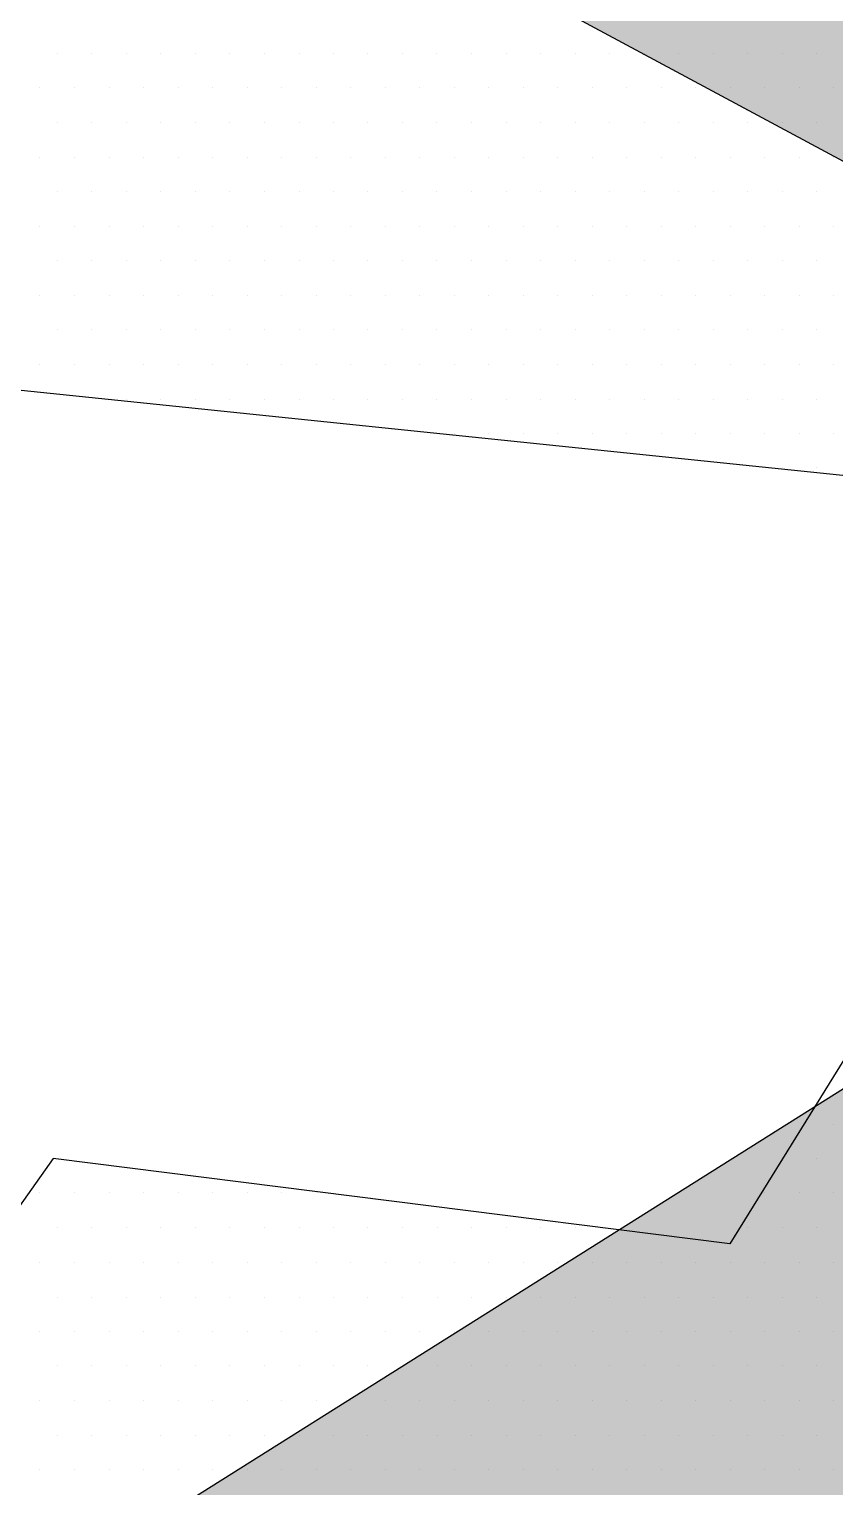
# Paper-space layout 'TOP_A1_00200_01-01-2017_MODELE' of a CAD drawing. Header units: millimetres. Extents: x -52 to 293, y -3 to 294.
# Drawn here: x -25.453 to -23.312, y 55.34 to 59.212 of the extents above; entities that cross this region are included whole.
import ezdxf

# ---------------------------------------------------------------- set-up
doc = ezdxf.new("R2010")
doc.units = ezdxf.units.MM
doc.header["$LTSCALE"] = 2
doc.linetypes.add('CACHEX2', pattern=[0.75, 0.5, -0.25])
for name, color, linetype in [('CALQUE_7', 4, 'Continuous'), ('CARTOUCHE', 7, 'Continuous'), ('rosace', 7, 'Continuous')]:
    doc.layers.add(name, color=color, linetype=linetype)

# ---------------------------------------------------------------- blocks, each defined once
blk = doc.blocks.new('A$C715108E3')
at = {"layer": 'CALQUE_7', "color": 131}
for p, q in [((-16.6249, -10.8542), (-16.6249, -10.8542)), ((-16.5336, -10.8542), (-16.5336, -10.8542)), ((-16.4416, -10.8542), (-16.4416, -10.8542)), ((-16.3496, -10.8542), (-16.3496, -10.8542)), ((-16.2577, -10.8542), (-16.2577, -10.8542)), ((-16.1666, -10.8542), (-16.1666, -10.8542)), ((-16.0744, -10.8542), (-16.0744, -10.8542)), ((-15.9828, -10.8542), (-15.9828, -10.8542)), ((-15.8915, -10.8542), (-15.8915, -10.8542)), ((-15.7995, -10.8542), (-15.7995, -10.8542)), ((-15.7075, -10.8542), (-15.7075, -10.8542)), ((-15.6162, -10.8542), (-15.6162, -10.8542)), ((-15.5246, -10.8542), (-15.5246, -10.8542)), ((-15.4325, -10.8542), (-15.4325, -10.8542)), ((-15.3409, -10.8542), (-15.3409, -10.8542)), ((-15.2491, -10.8542), (-15.2491, -10.8542)), ((-15.1572, -10.8542), (-15.1572, -10.8542)), ((-15.0652, -10.8542), (-15.0652, -10.8542)), ((-14.9739, -10.8542), (-14.9739, -10.8542)), ((-14.8819, -10.8542), (-14.8819, -10.8542)), ((-14.7903, -10.8542), (-14.7903, -10.8542)), ((-14.6988, -10.8542), (-14.6988, -10.8542)), ((-14.607, -10.8542), (-14.607, -10.8542)), ((-16.6713, -10.9455), (-16.6713, -10.9455)), ((-16.5793, -10.9455), (-16.5793, -10.9455)), ((-16.4873, -10.9455), (-16.4873, -10.9455)), ((-16.3953, -10.9455), (-16.3953, -10.9455)), ((-16.3042, -10.9455), (-16.3042, -10.9455)), ((-16.2124, -10.9455), (-16.2124, -10.9455)), ((-16.1203, -10.9455), (-16.1203, -10.9455)), ((-16.0287, -10.9455), (-16.0287, -10.9455)), ((-15.9369, -10.9455), (-15.9369, -10.9455)), ((-15.845, -10.9455), (-15.845, -10.9455)), ((-15.7538, -10.9455), (-15.7538, -10.9455)), ((-15.6617, -10.9455), (-15.6617, -10.9455)), ((-15.5699, -10.9455), (-15.5699, -10.9455)), ((-15.4786, -10.9455), (-15.4786, -10.9455)), ((-15.3866, -10.9455), (-15.3866, -10.9455)), ((-15.2948, -10.9455), (-15.2948, -10.9455)), ((-15.203, -10.9455), (-15.203, -10.9455)), ((-15.1117, -10.9455), (-15.1117, -10.9455)), ((-15.0197, -10.9455), (-15.0197, -10.9455)), ((-14.9278, -10.9455), (-14.9278, -10.9455)), ((-14.8364, -10.9455), (-14.8364, -10.9455)), ((-14.7445, -10.9455), (-14.7445, -10.9455)), ((-14.6527, -10.9455), (-14.6527, -10.9455)), ((-14.5613, -10.9455), (-14.5613, -10.9455)), ((-16.6249, -11.0383), (-16.6249, -11.0383)), ((-16.5336, -11.0383), (-16.5336, -11.0383)), ((-16.4416, -11.0383), (-16.4416, -11.0383)), ((-16.3496, -11.0383), (-16.3496, -11.0383)), ((-16.2577, -11.0383), (-16.2577, -11.0383)), ((-16.1666, -11.0383), (-16.1666, -11.0383)), ((-16.0744, -11.0383), (-16.0744, -11.0383)), ((-15.9828, -11.0383), (-15.9828, -11.0383)), ((-15.8915, -11.0383), (-15.8915, -11.0383)), ((-15.7995, -11.0383), (-15.7995, -11.0383)), ((-15.7075, -11.0383), (-15.7075, -11.0383)), ((-15.6162, -11.0383), (-15.6162, -11.0383)), ((-15.5246, -11.0383), (-15.5246, -11.0383)), ((-15.4325, -11.0383), (-15.4325, -11.0383)), ((-15.3409, -11.0383), (-15.3409, -11.0383)), ((-15.2491, -11.0383), (-15.2491, -11.0383)), ((-15.1572, -11.0383), (-15.1572, -11.0383)), ((-15.0652, -11.0383), (-15.0652, -11.0383)), ((-14.9739, -11.0383), (-14.9739, -11.0383)), ((-14.8819, -11.0383), (-14.8819, -11.0383)), ((-14.7903, -11.0383), (-14.7903, -11.0383)), ((-14.6988, -11.0383), (-14.6988, -11.0383)), ((-14.607, -11.0383), (-14.607, -11.0383)), ((-16.6713, -11.1293), (-16.6713, -11.1293)), ((-16.5793, -11.1293), (-16.5793, -11.1293)), ((-16.4873, -11.1293), (-16.4873, -11.1293)), ((-16.3953, -11.1293), (-16.3953, -11.1293)), ((-16.3042, -11.1293), (-16.3042, -11.1293)), ((-16.2124, -11.1293), (-16.2124, -11.1293)), ((-16.1203, -11.1293), (-16.1203, -11.1293)), ((-16.0287, -11.1293), (-16.0287, -11.1293)), ((-15.9369, -11.1293), (-15.9369, -11.1293)), ((-15.845, -11.1293), (-15.845, -11.1293)), ((-15.7538, -11.1293), (-15.7538, -11.1293)), ((-15.6617, -11.1293), (-15.6617, -11.1293)), ((-15.5699, -11.1293), (-15.5699, -11.1293)), ((-15.4786, -11.1293), (-15.4786, -11.1293)), ((-15.3866, -11.1293), (-15.3866, -11.1293)), ((-15.2948, -11.1293), (-15.2948, -11.1293)), ((-15.203, -11.1293), (-15.203, -11.1293)), ((-15.1117, -11.1293), (-15.1117, -11.1293)), ((-15.0197, -11.1293), (-15.0197, -11.1293)), ((-14.9278, -11.1293), (-14.9278, -11.1293)), ((-14.8364, -11.1293), (-14.8364, -11.1293)), ((-14.7445, -11.1293), (-14.7445, -11.1293)), ((-14.6527, -11.1293), (-14.6527, -11.1293)), ((-14.5613, -11.1293), (-14.5613, -11.1293)), ((-16.6249, -11.2208), (-16.6249, -11.2208)), ((-16.5336, -11.2208), (-16.5336, -11.2208)), ((-16.4416, -11.2208), (-16.4416, -11.2208)), ((-16.3496, -11.2208), (-16.3496, -11.2208)), ((-16.2577, -11.2208), (-16.2577, -11.2208)), ((-16.1666, -11.2208), (-16.1666, -11.2208)), ((-16.0744, -11.2208), (-16.0744, -11.2208)), ((-15.9828, -11.2208), (-15.9828, -11.2208)), ((-15.8915, -11.2208), (-15.8915, -11.2208)), ((-15.7995, -11.2208), (-15.7995, -11.2208)), ((-15.7075, -11.2208), (-15.7075, -11.2208)), ((-15.6162, -11.2208), (-15.6162, -11.2208)), ((-15.5246, -11.2208), (-15.5246, -11.2208)), ((-15.4325, -11.2208), (-15.4325, -11.2208)), ((-15.3409, -11.2208), (-15.3409, -11.2208)), ((-15.2491, -11.2208), (-15.2491, -11.2208)), ((-15.1572, -11.2208), (-15.1572, -11.2208)), ((-15.0652, -11.2208), (-15.0652, -11.2208)), ((-14.9739, -11.2208), (-14.9739, -11.2208)), ((-14.8819, -11.2208), (-14.8819, -11.2208)), ((-14.7903, -11.2208), (-14.7903, -11.2208)), ((-14.6988, -11.2208), (-14.6988, -11.2208)), ((-14.607, -11.2208), (-14.607, -11.2208)), ((-16.6713, -11.3132), (-16.6713, -11.3132)), ((-16.5793, -11.3132), (-16.5793, -11.3132)), ((-16.4873, -11.3132), (-16.4873, -11.3132)), ((-16.3953, -11.3132), (-16.3953, -11.3132)), ((-16.3042, -11.3132), (-16.3042, -11.3132)), ((-16.2124, -11.3132), (-16.2124, -11.3132)), ((-16.1203, -11.3132), (-16.1203, -11.3132)), ((-16.0287, -11.3132), (-16.0287, -11.3132)), ((-15.9369, -11.3132), (-15.9369, -11.3132)), ((-15.845, -11.3132), (-15.845, -11.3132)), ((-15.7538, -11.3132), (-15.7538, -11.3132)), ((-15.6617, -11.3132), (-15.6617, -11.3132)), ((-15.5699, -11.3132), (-15.5699, -11.3132)), ((-15.4786, -11.3132), (-15.4786, -11.3132)), ((-15.3866, -11.3132), (-15.3866, -11.3132)), ((-15.2948, -11.3132), (-15.2948, -11.3132)), ((-15.203, -11.3132), (-15.203, -11.3132)), ((-15.1117, -11.3132), (-15.1117, -11.3132)), ((-15.0197, -11.3132), (-15.0197, -11.3132)), ((-14.9278, -11.3132), (-14.9278, -11.3132)), ((-14.8364, -11.3132), (-14.8364, -11.3132)), ((-14.7445, -11.3132), (-14.7445, -11.3132)), ((-14.6527, -11.3132), (-14.6527, -11.3132)), ((-14.5613, -11.3132), (-14.5613, -11.3132)), ((-16.6249, -11.4048), (-16.6249, -11.4048)), ((-16.5336, -11.4048), (-16.5336, -11.4048)), ((-16.4416, -11.4048), (-16.4416, -11.4048)), ((-16.3496, -11.4048), (-16.3496, -11.4048)), ((-16.2577, -11.4048), (-16.2577, -11.4048)), ((-16.1666, -11.4048), (-16.1666, -11.4048)), ((-16.0744, -11.4048), (-16.0744, -11.4048)), ((-15.9828, -11.4048), (-15.9828, -11.4048)), ((-15.8915, -11.4048), (-15.8915, -11.4048)), ((-15.7995, -11.4048), (-15.7995, -11.4048)), ((-15.7075, -11.4048), (-15.7075, -11.4048)), ((-15.6162, -11.4048), (-15.6162, -11.4048)), ((-15.5246, -11.4048), (-15.5246, -11.4048)), ((-15.4325, -11.4048), (-15.4325, -11.4048)), ((-15.3409, -11.4048), (-15.3409, -11.4048)), ((-15.2491, -11.4048), (-15.2491, -11.4048)), ((-15.1572, -11.4048), (-15.1572, -11.4048)), ((-15.0652, -11.4048), (-15.0652, -11.4048)), ((-14.9739, -11.4048), (-14.9739, -11.4048)), ((-14.8819, -11.4048), (-14.8819, -11.4048)), ((-14.7903, -11.4048), (-14.7903, -11.4048)), ((-14.6988, -11.4048), (-14.6988, -11.4048)), ((-14.607, -11.4048), (-14.607, -11.4048)), ((-16.6713, -11.4959), (-16.6713, -11.4959)), ((-16.5793, -11.4959), (-16.5793, -11.4959)), ((-16.4873, -11.4959), (-16.4873, -11.4959)), ((-16.3953, -11.4959), (-16.3953, -11.4959)), ((-16.3042, -11.4959), (-16.3042, -11.4959)), ((-16.2124, -11.4959), (-16.2124, -11.4959)), ((-16.1203, -11.4959), (-16.1203, -11.4959)), ((-16.0287, -11.4959), (-16.0287, -11.4959)), ((-15.9369, -11.4959), (-15.9369, -11.4959)), ((-15.845, -11.4959), (-15.845, -11.4959)), ((-15.7538, -11.4959), (-15.7538, -11.4959)), ((-15.6617, -11.4959), (-15.6617, -11.4959)), ((-15.5699, -11.4959), (-15.5699, -11.4959)), ((-15.4786, -11.4959), (-15.4786, -11.4959)), ((-15.3866, -11.4959), (-15.3866, -11.4959)), ((-15.2948, -11.4959), (-15.2948, -11.4959)), ((-15.203, -11.4959), (-15.203, -11.4959)), ((-15.1117, -11.4959), (-15.1117, -11.4959)), ((-15.0197, -11.4959), (-15.0197, -11.4959)), ((-14.9278, -11.4959), (-14.9278, -11.4959)), ((-14.8364, -11.4959), (-14.8364, -11.4959)), ((-14.7445, -11.4959), (-14.7445, -11.4959)), ((-14.6527, -11.4959), (-14.6527, -11.4959)), ((-14.5613, -11.4959), (-14.5613, -11.4959)), ((-16.6249, -11.5885), (-16.6249, -11.5885)), ((-16.5336, -11.5885), (-16.5336, -11.5885)), ((-16.4416, -11.5885), (-16.4416, -11.5885)), ((-16.3496, -11.5885), (-16.3496, -11.5885)), ((-16.2577, -11.5885), (-16.2577, -11.5885)), ((-16.1666, -11.5885), (-16.1666, -11.5885)), ((-16.0744, -11.5885), (-16.0744, -11.5885)), ((-15.9828, -11.5885), (-15.9828, -11.5885)), ((-15.8915, -11.5885), (-15.8915, -11.5885)), ((-15.7995, -11.5885), (-15.7995, -11.5885)), ((-15.7075, -11.5885), (-15.7075, -11.5885)), ((-15.6162, -11.5885), (-15.6162, -11.5885)), ((-15.5246, -11.5885), (-15.5246, -11.5885)), ((-15.4325, -11.5885), (-15.4325, -11.5885)), ((-15.3409, -11.5885), (-15.3409, -11.5885)), ((-15.2491, -11.5885), (-15.2491, -11.5885)), ((-15.1572, -11.5885), (-15.1572, -11.5885)), ((-15.0652, -11.5885), (-15.0652, -11.5885)), ((-14.9739, -11.5885), (-14.9739, -11.5885)), ((-14.8819, -11.5885), (-14.8819, -11.5885)), ((-14.7903, -11.5885), (-14.7903, -11.5885)), ((-14.6988, -11.5885), (-14.6988, -11.5885)), ((-14.607, -11.5885), (-14.607, -11.5885)), ((-16.6713, -11.68), (-16.6713, -11.68)), ((-16.5793, -11.68), (-16.5793, -11.68)), ((-16.4873, -11.68), (-16.4873, -11.68)), ((-16.3953, -11.68), (-16.3953, -11.68)), ((-16.3042, -11.68), (-16.3042, -11.68)), ((-16.2124, -11.68), (-16.2124, -11.68)), ((-16.1203, -11.68), (-16.1203, -11.68)), ((-16.0287, -11.68), (-16.0287, -11.68)), ((-15.9369, -11.68), (-15.9369, -11.68)), ((-15.845, -11.68), (-15.845, -11.68)), ((-15.7538, -11.68), (-15.7538, -11.68)), ((-15.6617, -11.68), (-15.6617, -11.68)), ((-15.5699, -11.68), (-15.5699, -11.68)), ((-15.4786, -11.68), (-15.4786, -11.68)), ((-15.3866, -11.68), (-15.3866, -11.68)), ((-15.2948, -11.68), (-15.2948, -11.68)), ((-15.203, -11.68), (-15.203, -11.68)), ((-15.1117, -11.68), (-15.1117, -11.68)), ((-15.0197, -11.68), (-15.0197, -11.68)), ((-14.9278, -11.68), (-14.9278, -11.68)), ((-14.8364, -11.68), (-14.8364, -11.68)), ((-14.7445, -11.68), (-14.7445, -11.68)), ((-14.6527, -11.68), (-14.6527, -11.68)), ((-14.5613, -11.68), (-14.5613, -11.68)), ((-16.4961, -11.7722), (-16.4961, -11.7722)), ((-16.4416, -11.7722), (-16.4416, -11.7722)), ((-16.3496, -11.7722), (-16.3496, -11.7722)), ((-16.2577, -11.7722), (-16.2577, -11.7722)), ((-16.1666, -11.7722), (-16.1666, -11.7722)), ((-16.0744, -11.7722), (-16.0744, -11.7722)), ((-15.9828, -11.7722), (-15.9828, -11.7722)), ((-15.8915, -11.7722), (-15.8915, -11.7722)), ((-15.7995, -11.7722), (-15.7995, -11.7722)), ((-15.7075, -11.7722), (-15.7075, -11.7722)), ((-15.6162, -11.7722), (-15.6162, -11.7722)), ((-15.5246, -11.7722), (-15.5246, -11.7722)), ((-15.4325, -11.7722), (-15.4325, -11.7722)), ((-15.3409, -11.7722), (-15.3409, -11.7722)), ((-15.2491, -11.7722), (-15.2491, -11.7722)), ((-15.1572, -11.7722), (-15.1572, -11.7722)), ((-15.0652, -11.7722), (-15.0652, -11.7722)), ((-14.9739, -11.7722), (-14.9739, -11.7722)), ((-14.8819, -11.7722), (-14.8819, -11.7722)), ((-14.7903, -11.7722), (-14.7903, -11.7722)), ((-14.6988, -11.7722), (-14.6988, -11.7722)), ((-14.607, -11.7722), (-14.607, -11.7722)), ((-15.6087, -11.8636), (-15.6087, -11.8636)), ((-15.5699, -11.8636), (-15.5699, -11.8636)), ((-15.4786, -11.8636), (-15.4786, -11.8636)), ((-15.3866, -11.8636), (-15.3866, -11.8636)), ((-15.2948, -11.8636), (-15.2948, -11.8636)), ((-15.203, -11.8636), (-15.203, -11.8636)), ((-15.1117, -11.8636), (-15.1117, -11.8636)), ((-15.0197, -11.8636), (-15.0197, -11.8636)), ((-14.9278, -11.8636), (-14.9278, -11.8636)), ((-14.8364, -11.8636), (-14.8364, -11.8636)), ((-14.7445, -11.8636), (-14.7445, -11.8636)), ((-14.6527, -11.8636), (-14.6527, -11.8636)), ((-14.5613, -11.8636), (-14.5613, -11.8636)), ((-14.7211, -11.9551), (-14.7211, -11.9551)), ((-14.6988, -11.9551), (-14.6988, -11.9551)), ((-14.607, -11.9551), (-14.607, -11.9551)), ((-14.5836, -13.6058), (-14.5836, -13.6058)), ((-14.6407, -13.6984), (-14.6407, -13.6984)), ((-14.5613, -13.6984), (-14.5613, -13.6984)), ((-14.6971, -13.7897), (-14.6971, -13.7897)), ((-14.607, -13.7897), (-14.607, -13.7897)), ((-16.6712, -13.8809), (-16.6712, -13.8809)), ((-16.5793, -13.8809), (-16.5793, -13.8809)), ((-16.4873, -13.8809), (-16.4873, -13.8809)), ((-16.3953, -13.8809), (-16.3953, -13.8809)), ((-16.304, -13.8809), (-16.304, -13.8809)), ((-16.212, -13.8809), (-16.212, -13.8809)), ((-16.1203, -13.8809), (-16.1203, -13.8809)), ((-16.0287, -13.8809), (-16.0287, -13.8809)), ((-15.9369, -13.8809), (-15.9369, -13.8809)), ((-14.7543, -13.8809), (-14.7543, -13.8809)), ((-14.7445, -13.8809), (-14.7445, -13.8809)), ((-14.6527, -13.8809), (-14.6527, -13.8809)), ((-14.5613, -13.8809), (-14.5613, -13.8809)), ((-16.6249, -13.9735), (-16.6249, -13.9735)), ((-16.5336, -13.9735), (-16.5336, -13.9735)), ((-16.4418, -13.9735), (-16.4418, -13.9735)), ((-16.3497, -13.9735), (-16.3497, -13.9735)), ((-16.2577, -13.9735), (-16.2577, -13.9735)), ((-16.1666, -13.9735), (-16.1666, -13.9735)), ((-16.0744, -13.9735), (-16.0744, -13.9735)), ((-15.9828, -13.9735), (-15.9828, -13.9735)), ((-15.8915, -13.9735), (-15.8915, -13.9735)), ((-15.7995, -13.9735), (-15.7995, -13.9735)), ((-15.7075, -13.9735), (-15.7075, -13.9735)), ((-15.616, -13.9735), (-15.616, -13.9735)), ((-15.5242, -13.9735), (-15.5242, -13.9735)), ((-15.4324, -13.9735), (-15.4324, -13.9735)), ((-15.3409, -13.9735), (-15.3409, -13.9735)), ((-15.2491, -13.9735), (-15.2491, -13.9735)), ((-14.8107, -13.9735), (-14.8107, -13.9735)), ((-14.7903, -13.9735), (-14.7903, -13.9735)), ((-14.6988, -13.9735), (-14.6988, -13.9735)), ((-14.607, -13.9735), (-14.607, -13.9735)), ((-16.6712, -14.0648), (-16.6712, -14.0648)), ((-16.5793, -14.0648), (-16.5793, -14.0648)), ((-16.4873, -14.0648), (-16.4873, -14.0648)), ((-16.3953, -14.0648), (-16.3953, -14.0648)), ((-16.304, -14.0648), (-16.304, -14.0648)), ((-16.212, -14.0648), (-16.212, -14.0648)), ((-16.1203, -14.0648), (-16.1203, -14.0648)), ((-16.0287, -14.0648), (-16.0287, -14.0648)), ((-15.9369, -14.0648), (-15.9369, -14.0648)), ((-15.845, -14.0648), (-15.845, -14.0648)), ((-15.754, -14.0648), (-15.754, -14.0648)), ((-15.6619, -14.0648), (-15.6619, -14.0648)), ((-15.5699, -14.0648), (-15.5699, -14.0648)), ((-15.4786, -14.0648), (-15.4786, -14.0648)), ((-15.3866, -14.0648), (-15.3866, -14.0648)), ((-15.2948, -14.0648), (-15.2948, -14.0648)), ((-15.203, -14.0648), (-15.203, -14.0648)), ((-15.1117, -14.0648), (-15.1117, -14.0648)), ((-15.0197, -14.0648), (-15.0197, -14.0648)), ((-14.9278, -14.0648), (-14.9278, -14.0648)), ((-14.8364, -14.0648), (-14.8364, -14.0648)), ((-14.7444, -14.0648), (-14.7444, -14.0648)), ((-14.6527, -14.0648), (-14.6527, -14.0648)), ((-14.5611, -14.0648), (-14.5611, -14.0648)), ((-16.6249, -14.1574), (-16.6249, -14.1574)), ((-16.5336, -14.1574), (-16.5336, -14.1574)), ((-16.4418, -14.1574), (-16.4418, -14.1574)), ((-16.3497, -14.1574), (-16.3497, -14.1574)), ((-16.2577, -14.1574), (-16.2577, -14.1574)), ((-16.1666, -14.1574), (-16.1666, -14.1574)), ((-16.0744, -14.1574), (-16.0744, -14.1574)), ((-15.9828, -14.1574), (-15.9828, -14.1574)), ((-15.8915, -14.1574), (-15.8915, -14.1574)), ((-15.7995, -14.1574), (-15.7995, -14.1574)), ((-15.7075, -14.1574), (-15.7075, -14.1574)), ((-15.616, -14.1574), (-15.616, -14.1574)), ((-15.5242, -14.1574), (-15.5242, -14.1574)), ((-15.4324, -14.1574), (-15.4324, -14.1574)), ((-15.3409, -14.1574), (-15.3409, -14.1574)), ((-15.2491, -14.1574), (-15.2491, -14.1574)), ((-15.1572, -14.1574), (-15.1572, -14.1574)), ((-15.0652, -14.1574), (-15.0652, -14.1574)), ((-14.9739, -14.1574), (-14.9739, -14.1574)), ((-14.8819, -14.1574), (-14.8819, -14.1574)), ((-14.7903, -14.1574), (-14.7903, -14.1574)), ((-14.6988, -14.1574), (-14.6988, -14.1574)), ((-14.607, -14.1574), (-14.607, -14.1574)), ((-16.6712, -14.2488), (-16.6712, -14.2488)), ((-16.5793, -14.2488), (-16.5793, -14.2488)), ((-16.4873, -14.2488), (-16.4873, -14.2488)), ((-16.3953, -14.2488), (-16.3953, -14.2488)), ((-16.304, -14.2488), (-16.304, -14.2488)), ((-16.212, -14.2488), (-16.212, -14.2488)), ((-16.1203, -14.2488), (-16.1203, -14.2488)), ((-16.0287, -14.2488), (-16.0287, -14.2488)), ((-15.9369, -14.2488), (-15.9369, -14.2488)), ((-15.845, -14.2488), (-15.845, -14.2488)), ((-15.754, -14.2488), (-15.754, -14.2488)), ((-15.6619, -14.2488), (-15.6619, -14.2488)), ((-15.5699, -14.2488), (-15.5699, -14.2488)), ((-15.4786, -14.2488), (-15.4786, -14.2488)), ((-15.3866, -14.2488), (-15.3866, -14.2488)), ((-15.2948, -14.2488), (-15.2948, -14.2488)), ((-15.203, -14.2488), (-15.203, -14.2488)), ((-15.1117, -14.2488), (-15.1117, -14.2488)), ((-15.0197, -14.2488), (-15.0197, -14.2488)), ((-14.9278, -14.2488), (-14.9278, -14.2488)), ((-14.8364, -14.2488), (-14.8364, -14.2488)), ((-14.7444, -14.2488), (-14.7444, -14.2488)), ((-14.6527, -14.2488), (-14.6527, -14.2488)), ((-14.5611, -14.2488), (-14.5611, -14.2488)), ((-16.6249, -14.3401), (-16.6249, -14.3401)), ((-16.5336, -14.3401), (-16.5336, -14.3401)), ((-16.4418, -14.3401), (-16.4418, -14.3401)), ((-16.3497, -14.3401), (-16.3497, -14.3401)), ((-16.2577, -14.3401), (-16.2577, -14.3401)), ((-16.1666, -14.3401), (-16.1666, -14.3401)), ((-16.0744, -14.3401), (-16.0744, -14.3401)), ((-15.9828, -14.3401), (-15.9828, -14.3401)), ((-15.8915, -14.3401), (-15.8915, -14.3401)), ((-15.7995, -14.3401), (-15.7995, -14.3401)), ((-15.7075, -14.3401), (-15.7075, -14.3401)), ((-15.616, -14.3401), (-15.616, -14.3401)), ((-15.5242, -14.3401), (-15.5242, -14.3401)), ((-15.4324, -14.3401), (-15.4324, -14.3401)), ((-15.3409, -14.3401), (-15.3409, -14.3401)), ((-15.2491, -14.3401), (-15.2491, -14.3401)), ((-15.1572, -14.3401), (-15.1572, -14.3401)), ((-15.0652, -14.3401), (-15.0652, -14.3401)), ((-14.9739, -14.3401), (-14.9739, -14.3401)), ((-14.8819, -14.3401), (-14.8819, -14.3401)), ((-14.7903, -14.3401), (-14.7903, -14.3401)), ((-14.6988, -14.3401), (-14.6988, -14.3401)), ((-14.607, -14.3401), (-14.607, -14.3401)), ((-16.6712, -14.4325), (-16.6712, -14.4325)), ((-16.5793, -14.4325), (-16.5793, -14.4325)), ((-16.4873, -14.4325), (-16.4873, -14.4325)), ((-16.3953, -14.4325), (-16.3953, -14.4325)), ((-16.304, -14.4325), (-16.304, -14.4325)), ((-16.212, -14.4325), (-16.212, -14.4325)), ((-16.1203, -14.4325), (-16.1203, -14.4325)), ((-16.0287, -14.4325), (-16.0287, -14.4325)), ((-15.9369, -14.4325), (-15.9369, -14.4325)), ((-15.845, -14.4325), (-15.845, -14.4325)), ((-15.754, -14.4325), (-15.754, -14.4325)), ((-15.6619, -14.4325), (-15.6619, -14.4325)), ((-15.5699, -14.4325), (-15.5699, -14.4325)), ((-15.4786, -14.4325), (-15.4786, -14.4325)), ((-15.3866, -14.4325), (-15.3866, -14.4325)), ((-15.2948, -14.4325), (-15.2948, -14.4325)), ((-15.203, -14.4325), (-15.203, -14.4325)), ((-15.1117, -14.4325), (-15.1117, -14.4325)), ((-15.0197, -14.4325), (-15.0197, -14.4325)), ((-14.9278, -14.4325), (-14.9278, -14.4325)), ((-14.8364, -14.4325), (-14.8364, -14.4325)), ((-14.7444, -14.4325), (-14.7444, -14.4325)), ((-14.6527, -14.4325), (-14.6527, -14.4325)), ((-14.5611, -14.4325), (-14.5611, -14.4325)), ((-16.6249, -14.5238), (-16.6249, -14.5238)), ((-16.5336, -14.5238), (-16.5336, -14.5238)), ((-16.4418, -14.5238), (-16.4418, -14.5238)), ((-16.3497, -14.5238), (-16.3497, -14.5238)), ((-16.2577, -14.5238), (-16.2577, -14.5238)), ((-16.1666, -14.5238), (-16.1666, -14.5238)), ((-16.0744, -14.5238), (-16.0744, -14.5238)), ((-15.9828, -14.5238), (-15.9828, -14.5238)), ((-15.8915, -14.5238), (-15.8915, -14.5238)), ((-15.7995, -14.5238), (-15.7995, -14.5238)), ((-15.7075, -14.5238), (-15.7075, -14.5238)), ((-15.616, -14.5238), (-15.616, -14.5238)), ((-15.5242, -14.5238), (-15.5242, -14.5238)), ((-15.4324, -14.5238), (-15.4324, -14.5238)), ((-15.3409, -14.5238), (-15.3409, -14.5238)), ((-15.2491, -14.5238), (-15.2491, -14.5238)), ((-15.1572, -14.5238), (-15.1572, -14.5238)), ((-15.0652, -14.5238), (-15.0652, -14.5238)), ((-14.9739, -14.5238), (-14.9739, -14.5238)), ((-14.8819, -14.5238), (-14.8819, -14.5238)), ((-14.7903, -14.5238), (-14.7903, -14.5238)), ((-14.6988, -14.5238), (-14.6988, -14.5238)), ((-14.607, -14.5238), (-14.607, -14.5238)), ((-16.6712, -14.6152), (-16.6712, -14.6152)), ((-16.5793, -14.6152), (-16.5793, -14.6152)), ((-16.4873, -14.6152), (-16.4873, -14.6152)), ((-16.3953, -14.6152), (-16.3953, -14.6152)), ((-16.304, -14.6152), (-16.304, -14.6152)), ((-16.212, -14.6152), (-16.212, -14.6152)), ((-16.1203, -14.6152), (-16.1203, -14.6152)), ((-16.0287, -14.6152), (-16.0287, -14.6152)), ((-15.9369, -14.6152), (-15.9369, -14.6152)), ((-15.845, -14.6152), (-15.845, -14.6152)), ((-15.754, -14.6152), (-15.754, -14.6152)), ((-15.6619, -14.6152), (-15.6619, -14.6152)), ((-15.5699, -14.6152), (-15.5699, -14.6152)), ((-15.4786, -14.6152), (-15.4786, -14.6152)), ((-15.3866, -14.6152), (-15.3866, -14.6152)), ((-15.2948, -14.6152), (-15.2948, -14.6152)), ((-15.203, -14.6152), (-15.203, -14.6152)), ((-15.1117, -14.6152), (-15.1117, -14.6152)), ((-15.0197, -14.6152), (-15.0197, -14.6152)), ((-14.9278, -14.6152), (-14.9278, -14.6152)), ((-14.8364, -14.6152), (-14.8364, -14.6152)), ((-14.7444, -14.6152), (-14.7444, -14.6152)), ((-14.6527, -14.6152), (-14.6527, -14.6152)), ((-14.5611, -14.6152), (-14.5611, -14.6152))]:
    blk.add_line(p, q, dxfattribs=at)
blk.add_lwpolyline([(-17.1333, -11.706), (-13.6302, -12.0681), (-14.8375, -14.0161), (-16.6359, -13.7897), (-17.73, -15.3364), (-16.5602, -15.6374), (-17.0758, -16.8949), (-15.2018, -17.1211), (-14.4102, -15.977), (-14.0453, -15.6258), (-13.0766, -15.8137), (-11.7939, -15.977), (-13.895, -18.9134)], dxfattribs=at)
blk = doc.blocks.new('A$C581E6685')
at = {"layer": 'rosace'}
for color, points in [(142, [(-45.3965, 37.4846), (-39.5666, 28.8703), (-39.344, 28.5414), (-39.8519, 24.2064), (-36.9477, 25.4853), (-26.3566, 30.2032), (-36.1863, 24.0789), (-38.2746, 22.2236), (-38.1337, 21.2132), (-33.6363, 11.1845), (-39.5393, 21.4709), (-40.6525, 23.2405), (-42.0615, 23.3525), (-53.1072, 18.3767), (-43.3972, 24.4856), (-40.4756, 26.2259), (-40.684, 26.8894)]), (32, [(-39.8519, 24.2064), (-42.1559, 23.0023), (-56.2481, 30.5655)])]:
    blk.add_hatch(color=color, dxfattribs=at).paths.add_polyline_path(points)
at = {"layer": 'rosace', "color": 142}
blk.add_lwpolyline([(-45.3965, 37.4846), (-39.3434, 28.5414), (-39.8519, 24.2064), (-36.9477, 25.4853), (-26.3566, 30.2032), (-36.1857, 24.0789), (-38.2739, 22.2236), (-38.1337, 21.2132), (-33.6358, 11.1845), (-39.5393, 21.4709), (-40.6518, 23.2405), (-42.0615, 23.3525), (-53.1072, 18.3767), (-43.3964, 24.4856), (-40.4756, 26.2259), (-40.6836, 26.8894)], close=True, dxfattribs=at)
at = {"layer": 'rosace', "color": 32}
blk.add_lwpolyline([(-39.8519, 24.2064), (-42.1559, 23.0023), (-56.2481, 30.5655)], close=True, dxfattribs=at)
at = {"layer": 'rosace', "color": 32, "linetype": 'CACHEX2', "ltscale": 1.5}
blk.add_ellipse((-38.0538, 23.8138), major_axis=(-19.0311, -3.534), ratio=0.590567, dxfattribs=at)
at = {"layer": 'rosace', "color": 32}
blk.add_ellipse((-37.6144, 23.8499), major_axis=(-13.5768, -4.2839), ratio=0.791971, dxfattribs=at)
at = {"layer": 'CARTOUCHE'}
blk.add_blockref('A$C715108E3', (-31.6739, 36.3189), dxfattribs=at)

psp = doc.layouts.new('TOP_A1_00200_01-01-2017_MODELE')

# ---------------------------------------------------------------- block references
at = {"layer": 'CARTOUCHE'}
psp.add_blockref('A$C581E6685', (22.9208, 33.6824), dxfattribs=at)

doc.saveas('drawing.dxf')
